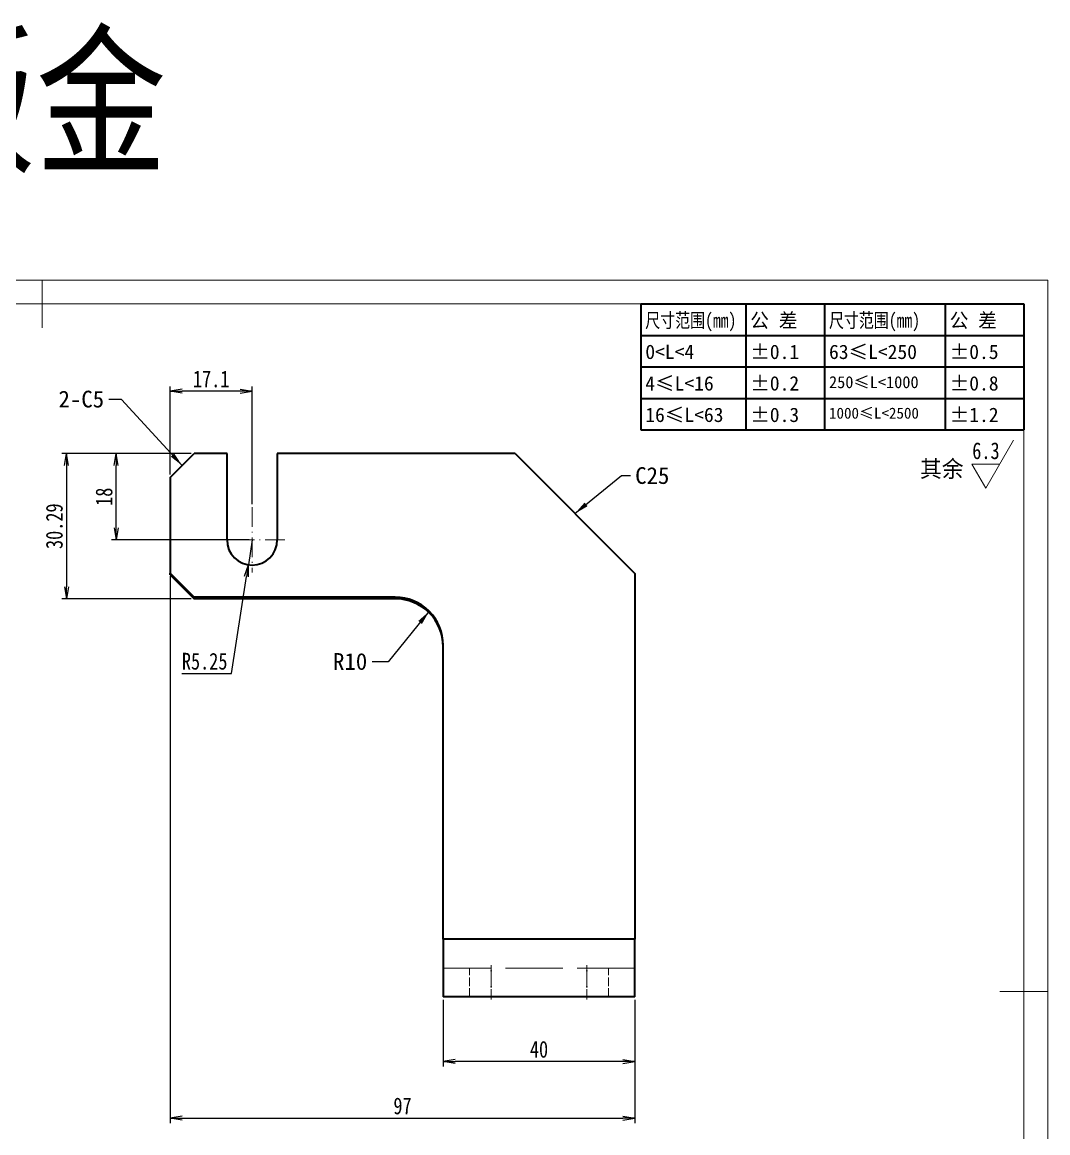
# Model space of a CAD drawing. Header units: millimetres. Extents: x -15766 to 80009, y -9701 to 15159.
# Drawn here: x -13162.8 to -12948.7, y 6865.3 to 7097.2 of the extents above; entities that cross this region are included whole.
import ezdxf
from ezdxf.enums import TextEntityAlignment as Align

# ---------------------------------------------------------------- set-up
doc = ezdxf.new("R2010")
doc.units = ezdxf.units.MM
for name, pattern in [('AM_ISO08W050x2', [9, 6, -0.75, 1.5, -0.75]), ('DASHDOT', [18.5, 12, -3, 0.5, -3]), ('DASHED', [15, 12, -3]), ('HIDDEN-HOKUTO_1', [2, 1, -1])]:
    doc.linetypes.add(name, pattern=pattern)
doc.layers.get('DEFPOINTS').update_dxf_attribs({"lineweight": 18})
for name, color, linetype, lineweight in [('AM_HID', 1, 'HIDDEN-HOKUTO_1', 18), ('AM_VIS', 7, 'Continuous', 18), ('CDRAFT0', 7, 'Continuous', 18), ('CENTER', 2, 'AM_ISO08W050x2', 15), ('DIM', 253, 'Continuous', 20), ('title_frame', 7, 'Continuous', 18), ('word_dim', 9, 'Continuous', 18), ('尺寸线层', 3, 'Continuous', 18), ('粗实线层', 7, 'Continuous', 35), ('粗实线层_1', 7, 'Continuous', 15)]:
    doc.layers.add(name, color=color, linetype=linetype, lineweight=lineweight)
doc.styles.add('DIM', font='', dxfattribs={"width": 0.8})
doc.styles.get('DIM').set_extended_font_data('NSimSun')
doc.dimstyles.new('1-1', dxfattribs={"dimtxt": 3.5, "dimasz": 3, "dimexe": 1, "dimexo": 0, "dimgap": 1, "dimtad": 1, "dimdsep": 46, "dimtxsty": 'DIM', "dimblk": '_CAXARROW', "dimcen": 0, "dimdle": 6, "dimclrd": 256, "dimclre": 256, "dimclrt": 3, "dimazin": 2, "dimtfac": 0.707107, "dimtmove": 0, "dimatfit": 3, "dimfxl": 0, "dimfrac": 2, "dimtolj": 1, "dimarcsym": 0})
doc.dimstyles.new('1-1$0', dxfattribs={"dimtxt": 3.5, "dimasz": 2.5, "dimexe": 1, "dimexo": 0.625, "dimgap": 0.8, "dimtad": 1, "dimdsep": 46, "dimtxsty": 'DIM', "dimblk": 'OPEN', "dimcen": 0, "dimdle": 5, "dimclrd": 256, "dimclre": 256, "dimclrt": 3, "dimazin": 3, "dimtfac": 0.5, "dimtmove": 0, "dimatfit": 3, "dimldrblk": 'OPEN', "dimfxl": 0, "dimtolj": 1, "dimarcsym": 0})
doc.dimstyles.new('1-1$4', dxfattribs={"dimtxt": 3.5, "dimasz": 2.5, "dimexe": 1, "dimexo": 0.625, "dimgap": 0.8, "dimtad": 1, "dimtih": 1, "dimtoh": 1, "dimzin": 12, "dimdsep": 46, "dimtxsty": 'DIM', "dimblk": 'OPEN', "dimcen": 0, "dimdle": 5, "dimclrd": 256, "dimclre": 256, "dimclrt": 3, "dimazin": 3, "dimtfac": 0.5, "dimtmove": 0, "dimatfit": 3, "dimldrblk": 'OPEN', "dimfxl": 0, "dimtolj": 1, "dimarcsym": 0})

# ---------------------------------------------------------------- blocks, each defined once
blk = doc.blocks.new('*X1243')
at = {"layer": 'CDRAFT0'}
for p, q in [((420, 297), (0, 297)), ((420, 0), (420, 297))]:
    blk.add_line(p, q, dxfattribs=at)
at = {"layer": '粗实线层_1'}
for p, q in [((210, 297), (210, 287)), ((415, 292), (25, 292)), ((415, 5), (415, 292)), ((420, 148.5), (410, 148.5))]:
    blk.add_line(p, q, dxfattribs=at)
blk = doc.blocks.new('自由公差_1')
at = {"layer": '粗实线层'}
for p, q in [((-80, 0), (0, 0)), ((-80, 0), (-80, -26.3)), ((-58.08, 0), (-58.08, -26.3)), ((-41.64, 0), (-41.64, -26.3)), ((-16.44, 0), (-16.44, -26.3)), ((0, 0), (0, -26.3)), ((-80, -6.58), (0, -6.58)), ((-80, -13.15), (0, -13.15)), ((-80, -19.73), (0, -19.73)), ((-80, -26.3), (0, -26.3))]:
    blk.add_line(p, q, dxfattribs=at)
at = {"layer": '尺寸线层', "linetype": 'Continuous', "attachment_point": 1, "line_spacing_factor": 0.9}
for s, insert, char_height, width in [('{\\W0.8;尺寸范围(mm)}', (-79.04, -1.92), 3, 22.6032), ('公 差', (-57.12, -1.92), 3, 22.6032), ('{\\W0.8;尺寸范围(mm)}', (-40.68, -1.92), 3, 22.6032), ('公 差', (-15.48, -1.92), 3, 22.6032), ('0<L<4', (-79.04, -8.49), 3, 22.6032), ('%%P0.1', (-57.12, -8.49), 3, 12.7119), ('63≤L<250', (-40.68, -8.49), 3, 22.6032), ('%%P0.5', (-15.48, -8.49), 3, 12.5771), ('4≤L<16', (-79.04, -15.07), 3, 22.6032), ('%%P0.2', (-57.12, -15.07), 3, 12.4769), ('250≤L<1000', (-40.68, -15.07), 2.5, 22.6032), ('%%P0.8', (-15.48, -15.07), 3, 13.0759), ('16≤L<63', (-79.04, -21.64), 3, 22.6032), ('%%P0.3', (-57.12, -21.64), 3, 12.7119), ('1000≤L<2500', (-40.68, -21.64), 2.3, 22.6032), ('%%P1.2', (-15.48, -21.64), 3, 12.8764)]:
    blk.add_mtext(s, dxfattribs=dict(at, insert=insert, char_height=char_height, width=width))
blk = doc.blocks.new('_OPEN')
at = {"color": 0, "linetype": 'ByBlock', "lineweight": -2}
for p, q in [((-1, 0.166667), (0, 0)), ((-1, -0.166667), (0, 0)), ((0, 0), (-1, 0))]:
    blk.add_line(p, q, dxfattribs=at)
blk = doc.blocks.new('*D1385')
at = {"layer": 'DEFPOINTS', "color": 0, "transparency": 16777216}
for p in [(-13143.2, 7007.11), (-13126.94, 7007.11), (-13114.84, 6989.11)]:
    blk.add_point(p, dxfattribs=at)
at = {"layer": 'word_dim', "linetype": 'Continuous', "lineweight": -2, "transparency": 16777216}
for p, q in [((-13127.57, 7007.11), (-13144.2, 7007.11)), ((-13143.2, 6991.61), (-13143.2, 7004.61)), ((-13115.46, 6989.11), (-13144.2, 6989.11))]:
    blk.add_line(p, q, dxfattribs=at)
at = {"layer": 'word_dim', "lineweight": -2, "transparency": 16777216, "xscale": 2.5, "yscale": 2.5, "zscale": 2.5}
for p, rotation in [((-13143.2, 7007.11), 90), ((-13143.2, 6989.11), 270)]:
    blk.add_blockref('_OPEN', p, dxfattribs=dict(at, rotation=rotation))
at = {"layer": 'word_dim', "color": 3, "transparency": 16777216, "insert": (-13145.75, 6998.11), "char_height": 3.5, "attachment_point": 5, "rotation": 90, "style": 'DIM'}
blk.add_mtext('\\A1;18', dxfattribs=at)
blk = doc.blocks.new('*D1386')
at = {"layer": 'DEFPOINTS', "color": 0, "transparency": 16777216}
for p in [(-13131.94, 7020.13), (-13131.94, 7002.11), (-13114.84, 6995.93)]:
    blk.add_point(p, dxfattribs=at)
at = {"layer": 'word_dim', "linetype": 'Continuous', "lineweight": -2, "transparency": 16777216}
for p, q in [((-13131.94, 7002.73), (-13131.94, 7021.13)), ((-13114.84, 6996.56), (-13114.84, 7021.13)), ((-13117.34, 7020.13), (-13129.44, 7020.13))]:
    blk.add_line(p, q, dxfattribs=at)
at = {"layer": 'word_dim', "lineweight": -2, "transparency": 16777216, "xscale": 2.5, "yscale": 2.5, "zscale": 2.5, "rotation": 180}
blk.add_blockref('_OPEN', (-13131.94, 7020.13), dxfattribs=at)
at = {"layer": 'word_dim', "lineweight": -2, "transparency": 16777216, "xscale": 2.5, "yscale": 2.5, "zscale": 2.5}
blk.add_blockref('_OPEN', (-13114.84, 7020.13), dxfattribs=at)
at = {"layer": 'word_dim', "color": 3, "transparency": 16777216, "insert": (-13123.39, 7022.68), "char_height": 3.5, "attachment_point": 5, "style": 'DIM'}
blk.add_mtext('\\A1;17.1', dxfattribs=at)
blk = doc.blocks.new('*D1387')
at = {"layer": 'DEFPOINTS', "color": 0, "transparency": 16777216}
for p in [(-13126.94, 7007.11), (-13153.58, 6976.82), (-13126.94, 6976.82)]:
    blk.add_point(p, dxfattribs=at)
at = {"layer": 'word_dim', "linetype": 'Continuous', "lineweight": -2, "transparency": 16777216}
for p, q in [((-13127.57, 7007.11), (-13154.58, 7007.11)), ((-13153.58, 7004.61), (-13153.58, 6979.32)), ((-13127.57, 6976.82), (-13154.58, 6976.82))]:
    blk.add_line(p, q, dxfattribs=at)
at = {"layer": 'word_dim', "lineweight": -2, "transparency": 16777216, "xscale": 2.5, "yscale": 2.5, "zscale": 2.5}
for p, rotation in [((-13153.58, 7007.11), 90), ((-13153.58, 6976.82), 270)]:
    blk.add_blockref('_OPEN', p, dxfattribs=dict(at, rotation=rotation))
at = {"layer": 'word_dim', "color": 3, "transparency": 16777216, "insert": (-13156.13, 6991.96), "char_height": 3.5, "attachment_point": 5, "rotation": 90, "style": 'DIM'}
blk.add_mtext('\\A1;30.29', dxfattribs=at)
blk = doc.blocks.new('*D1388')
at = {"layer": 'DEFPOINTS', "color": 0, "transparency": 16777216}
for p in [(-13074.94, 6893.72), (-13034.94, 6893.72), (-13074.94, 6880.19)]:
    blk.add_point(p, dxfattribs=at)
at = {"layer": 'word_dim', "linetype": 'Continuous', "lineweight": -2, "transparency": 16777216}
for p, q in [((-13074.94, 6893.1), (-13074.94, 6879.19)), ((-13034.94, 6893.1), (-13034.94, 6879.19)), ((-13037.44, 6880.19), (-13072.44, 6880.19))]:
    blk.add_line(p, q, dxfattribs=at)
at = {"layer": 'word_dim', "lineweight": -2, "transparency": 16777216, "xscale": 2.5, "yscale": 2.5, "zscale": 2.5, "rotation": 180}
blk.add_blockref('_OPEN', (-13074.94, 6880.19), dxfattribs=at)
at = {"layer": 'word_dim', "lineweight": -2, "transparency": 16777216, "xscale": 2.5, "yscale": 2.5, "zscale": 2.5}
blk.add_blockref('_OPEN', (-13034.94, 6880.19), dxfattribs=at)
at = {"layer": 'word_dim', "color": 3, "transparency": 16777216, "insert": (-13054.94, 6882.74), "char_height": 3.5, "attachment_point": 5, "style": 'DIM'}
blk.add_mtext('\\A1;40', dxfattribs=at)
blk = doc.blocks.new('*D1389')
at = {"layer": 'DEFPOINTS', "color": 0, "transparency": 16777216}
for p in [(-13131.94, 6982.14), (-13034.94, 6893.72), (-13034.94, 6868.37)]:
    blk.add_point(p, dxfattribs=at)
at = {"layer": 'word_dim', "linetype": 'Continuous', "lineweight": -2, "transparency": 16777216}
for p, q in [((-13131.94, 6981.52), (-13131.94, 6867.37)), ((-13034.94, 6893.1), (-13034.94, 6867.37)), ((-13129.44, 6868.37), (-13037.44, 6868.37))]:
    blk.add_line(p, q, dxfattribs=at)
at = {"layer": 'word_dim', "lineweight": -2, "transparency": 16777216, "xscale": 2.5, "yscale": 2.5, "zscale": 2.5, "rotation": 180}
blk.add_blockref('_OPEN', (-13131.94, 6868.37), dxfattribs=at)
at = {"layer": 'word_dim', "lineweight": -2, "transparency": 16777216, "xscale": 2.5, "yscale": 2.5, "zscale": 2.5}
blk.add_blockref('_OPEN', (-13034.94, 6868.37), dxfattribs=at)
at = {"layer": 'word_dim', "color": 3, "transparency": 16777216, "insert": (-13083.44, 6870.92), "char_height": 3.5, "attachment_point": 5, "style": 'DIM'}
blk.add_mtext('\\A1;97', dxfattribs=at)
blk = doc.blocks.new('_CAXARROW')
blk.add_hatch(color=0).paths.add_polyline_path([(0, 0), (-1, 0.125), (-1, -0.125)], flags=0)
blk = doc.blocks.new('*D1390')
at = {"layer": 'DEFPOINTS', "color": 0, "transparency": 16777216}
for p in [(-13114.84, 6989.11), (-13115.63, 6983.92)]:
    blk.add_point(p, dxfattribs=at)
at = {"layer": 'word_dim', "linetype": 'Continuous', "lineweight": -2, "transparency": 16777216}
for p, q in [((-13114.84, 6989.11), (-13115.63, 6983.92)), ((-13119.13, 6961.2), (-13116.02, 6981.45)), ((-13129.54, 6961.2), (-13119.13, 6961.2))]:
    blk.add_line(p, q, dxfattribs=at)
at = {"layer": 'word_dim', "lineweight": -2, "transparency": 16777216, "xscale": 2.5, "yscale": 2.5, "zscale": 2.5, "rotation": 81.24386519746169}
blk.add_blockref('_OPEN', (-13115.63, 6983.92), dxfattribs=at)
at = {"layer": 'word_dim', "color": 3, "transparency": 16777216, "insert": (-13124.75, 6963.75), "char_height": 3.5, "attachment_point": 5, "style": 'DIM'}
blk.add_mtext('\\A1;R5.25', dxfattribs=at)

msp = doc.modelspace()

# ---------------------------------------------------------------- linework, layer by layer
at = {"layer": 'AM_HID', "color": 1, "linetype": 'DASHED', "lineweight": 13}
for p, q in [((-13034.94432, 6905.72296), (-13074.94432, 6905.72309)), ((-13034.94432, 6899.72296), (-13074.94432, 6899.72309))]:
    msp.add_line(p, q, dxfattribs=at)
at = {"layer": 'AM_HID', "color": 1, "linetype": 'DASHED', "lineweight": 13, "ltscale": 0.15}
for p, q in [((-13069.44432, 6893.72309), (-13069.44432, 6899.72309)), ((-13069.44432, 6893.72309), (-13069.44432, 6899.72309)), ((-13064.94432, 6899.72309), (-13064.94432, 6893.72309)), ((-13064.94432, 6899.72309), (-13064.94432, 6893.72309)), ((-13064.94432, 6899.72309), (-13064.94432, 6893.72309)), ((-13064.94432, 6899.72309), (-13064.94432, 6893.72309)), ((-13044.94432, 6899.72296), (-13044.94432, 6893.72296)), ((-13044.94432, 6899.72296), (-13044.94432, 6893.72296)), ((-13044.94432, 6899.72296), (-13044.94432, 6893.72296)), ((-13044.94432, 6899.72296), (-13044.94432, 6893.72296)), ((-13040.44432, 6893.72296), (-13040.44432, 6899.72296)), ((-13040.44432, 6893.72296), (-13040.44432, 6899.72296))]:
    msp.add_line(p, q, dxfattribs=at)
at = {"layer": 'AM_VIS', "color": 7, "lineweight": 35, "ltscale": 0.176777}
msp.add_line((-13131.94383, 7002.10578), (-13126.94383, 7007.10578), dxfattribs=at)
at = {"layer": 'AM_VIS', "color": 7, "lineweight": 35, "ltscale": 0.17146}
msp.add_line((-13120.08544, 7007.10578), (-13126.94383, 7007.10578), dxfattribs=at)
at = {"layer": 'AM_VIS', "color": 7, "lineweight": 35, "ltscale": 0.45}
for p, q in [((-13120.08568, 6989.10578), (-13120.08544, 7007.10578)), ((-13109.58544, 7007.10578), (-13109.58568, 6989.10578))]:
    msp.add_line(p, q, dxfattribs=at)
at = {"layer": 'AM_VIS', "color": 7, "lineweight": 35}
for p, q in [((-13059.94383, 7007.10553), (-13109.58544, 7007.10578)), ((-13059.94383, 7007.10553), (-13034.94383, 6982.10541)), ((-13034.94383, 6982.10541), (-13034.94432, 6905.72296)), ((-13084.94383, 6977.13312), (-13126.94383, 6977.13324)), ((-13084.94383, 6976.81867), (-13126.94383, 6976.81879)), ((-13074.94432, 6905.72309), (-13074.94408, 6967.11933)), ((-13034.94432, 6905.72296), (-13074.94432, 6905.72309)), ((-13034.94432, 6893.72296), (-13074.94432, 6893.72309))]:
    msp.add_line(p, q, dxfattribs=at)
at = {"layer": 'AM_VIS', "color": 7, "lineweight": 35, "ltscale": 0.499142}
msp.add_line((-13131.94383, 7002.10578), (-13131.94383, 6982.14008), dxfattribs=at)
at = {"layer": 'AM_VIS', "color": 7, "lineweight": 35, "ltscale": 0.007861}
for p, q in [((-13131.94383, 6981.82563), (-13131.94383, 6982.14008)), ((-13126.94383, 6976.81879), (-13126.94383, 6977.13324)), ((-13084.94383, 6976.81867), (-13084.94383, 6977.13312))]:
    msp.add_line(p, q, dxfattribs=at)
at = {"layer": 'AM_VIS', "color": 7, "lineweight": 35, "ltscale": 0.176898}
for p, q in [((-13131.94383, 6982.14008), (-13126.94383, 6977.13324)), ((-13131.94383, 6981.82563), (-13126.94383, 6976.81879))]:
    msp.add_line(p, q, dxfattribs=at)
at = {"layer": 'AM_VIS', "color": 7, "lineweight": 35, "ltscale": 0.3}
for p, q in [((-13074.94432, 6905.72309), (-13074.94432, 6893.72309)), ((-13034.94432, 6893.72296), (-13034.94432, 6905.72296))]:
    msp.add_line(p, q, dxfattribs=at)
at = {"layer": 'AM_VIS', "color": 7, "lineweight": 35}
msp.add_arc((-13114.83568, 6989.10578), 5.25, 179.9997864, 359.9997842, dxfattribs=at)
for centre in [(-13084.94408, 6967.11933), (-13084.94408, 6966.80487)]:
    msp.add_ellipse(centre, major_axis=(0, 10.01373), ratio=0.998629535, start_param=4.71238898, end_param=6.283185307, dxfattribs=at)
at = {"layer": 'CENTER', "color": 2, "linetype": 'DASHDOT', "lineweight": 13, "ltscale": 0.341251}
msp.add_line((-13114.83568, 6995.93073), (-13114.83568, 6982.2807), dxfattribs=at)
at = {"layer": 'CENTER', "color": 2, "linetype": 'DASHDOT', "lineweight": 13, "ltscale": 0.341248}
msp.add_line((-13108.01073, 6989.10578), (-13121.66063, 6989.10578), dxfattribs=at)
at = {"layer": 'CENTER', "color": 2, "linetype": 'DASHDOT', "lineweight": 13, "ltscale": 0.180002}
msp.add_line((-13064.94432, 6893.12299), (-13064.94432, 6900.32306), dxfattribs=at)
at = {"layer": 'CENTER', "color": 2, "linetype": 'DASHDOT', "lineweight": 13, "ltscale": 0.179999}
msp.add_line((-13044.94432, 6893.12299), (-13044.94432, 6900.32294), dxfattribs=at)
at = {"layer": 'DIM'}
for p, q in [((-12961.65196, 6999.92546), (-12955.87846, 7009.92546)), ((-12958.76521, 7004.92546), (-12964.53871, 7004.92546)), ((-12964.53871, 7004.92546), (-12961.65196, 6999.92546))]:
    msp.add_line(p, q, dxfattribs=at)

# ---------------------------------------------------------------- block references
at = {"layer": 'title_frame'}
for name, p in [('*X1243', (-13368.70708, 6746.35302)), ('自由公差_1', (-12953.70708, 7038.35302))]:
    msp.add_blockref(name, p, dxfattribs=at)

# ---------------------------------------------------------------- texts
at = {"layer": 'DIM', "insert": (-13187.27281, 7093.22352), "char_height": 25, "width": 104.980501, "attachment_point": 1, "style": 'DIM'}
msp.add_mtext('{\\C3;钣金}', dxfattribs=at)
at = {"layer": 'DIM', "color": 2, "style": 'DIM', "width": 0.8}
msp.add_attdef('6.3', text='0.0', height=3.5, dxfattribs=at).set_placement((-12958.76521, 7004.92546), align=Align.BOTTOM_RIGHT)
at = {"layer": 'word_dim', "color": 3, "char_height": 3.5, "width": 6}
for s, insert, attachment_point in [('\\A1;2-C5', (-13145.75262, 7016.69173), 9), ('\\A1;C25', (-13034.86232, 7004.2881), 1), ('\\A1;R10', (-13090.80776, 6961.9176), 9)]:
    msp.add_mtext(s, dxfattribs=dict(at, insert=insert, attachment_point=attachment_point))
at = {"layer": 'word_dim', "linetype": 'Continuous', "insert": (-12975.39192, 7005.69132), "char_height": 3.5, "width": 10.860604, "attachment_point": 1}
msp.add_mtext('{\\C3;其余}', dxfattribs=at)

# ---------------------------------------------------------------- dimensions: what is measured, and where the dimension line sits
at = {"layer": 'word_dim', "color": 3, "true_color": 0x00ff00}
dim = msp.add_linear_dim(base=(-13131.94383, 7020.12755), p1=(-13114.83568, 6995.93073), p2=(-13131.94383, 7002.10578), dimstyle='1-1$0', override={"dimdec": 1}, dxfattribs=at)
dim.commit()
dim.dimension.update_dxf_attribs({"geometry": '*D1386', "text_midpoint": (-13123.38976, 7022.67755)})
for base, p1, p2, picture, middle in [((-13153.58229, 6976.81879), (-13126.94383, 7007.10578), (-13126.94383, 6976.81879), '*D1387', (-13156.13229, 6991.96228)), ((-13143.19918, 7007.10578), (-13114.83568, 6989.10578), (-13126.94383, 7007.10578), '*D1385', (-13145.74918, 6998.10578))]:
    dim = msp.add_linear_dim(base=base, p1=p1, p2=p2, angle=90, dimstyle='1-1$0', dxfattribs=at)
    dim.commit()
    dim.dimension.update_dxf_attribs({"geometry": picture, "text_midpoint": middle})
dim = msp.add_radius_dim(center=(-13114.83568, 6989.10578), mpoint=(-13115.63488, 6983.91696), dimstyle='1-1$4', dxfattribs=at)
dim.commit()
dim.dimension.update_dxf_attribs({"geometry": '*D1390', "text_midpoint": (-13124.75178, 6961.19964), "dimtype": 164})
for base, p1, p2, picture, middle in [((-13034.94432, 6868.37193), (-13131.94383, 6982.14008), (-13034.94432, 6893.72296), '*D1389', (-13083.44408, 6870.92193)), ((-13074.94432, 6880.19007), (-13034.94432, 6893.72296), (-13074.94432, 6893.72296), '*D1388', (-13054.94432, 6882.74007))]:
    dim = msp.add_linear_dim(base=base, p1=p1, p2=p2, dimstyle='1-1$0', dxfattribs=at)
    dim.commit()
    dim.dimension.update_dxf_attribs({"geometry": picture, "text_midpoint": middle})

# ---------------------------------------------------------------- leaders
at = {"layer": 'word_dim', "color": 3, "true_color": 0x00ff00, "annotation_type": 0, "has_hookline": 1}
for points, hookline_direction, text_width in [([(-13129.44383, 7004.60578), (-13142.10932, 7018.44173), (-13144.75262, 7018.44173)], 1, 12.83333), ([(-13047.44383, 6994.60547), (-13037.73767, 7002.5381), (-13035.86232, 7002.5381)], 0, 9.33333), ([(-13077.87058, 6974.19768), (-13086.42107, 6963.6676), (-13089.80776, 6963.6676)], 1, 7.58333)]:
    msp.add_leader(points, dimstyle='1-1', override={"dimgap": 1, "dimtad": 0}, dxfattribs=dict(at, hookline_direction=hookline_direction, text_width=text_width))

doc.saveas('drawing.dxf')
